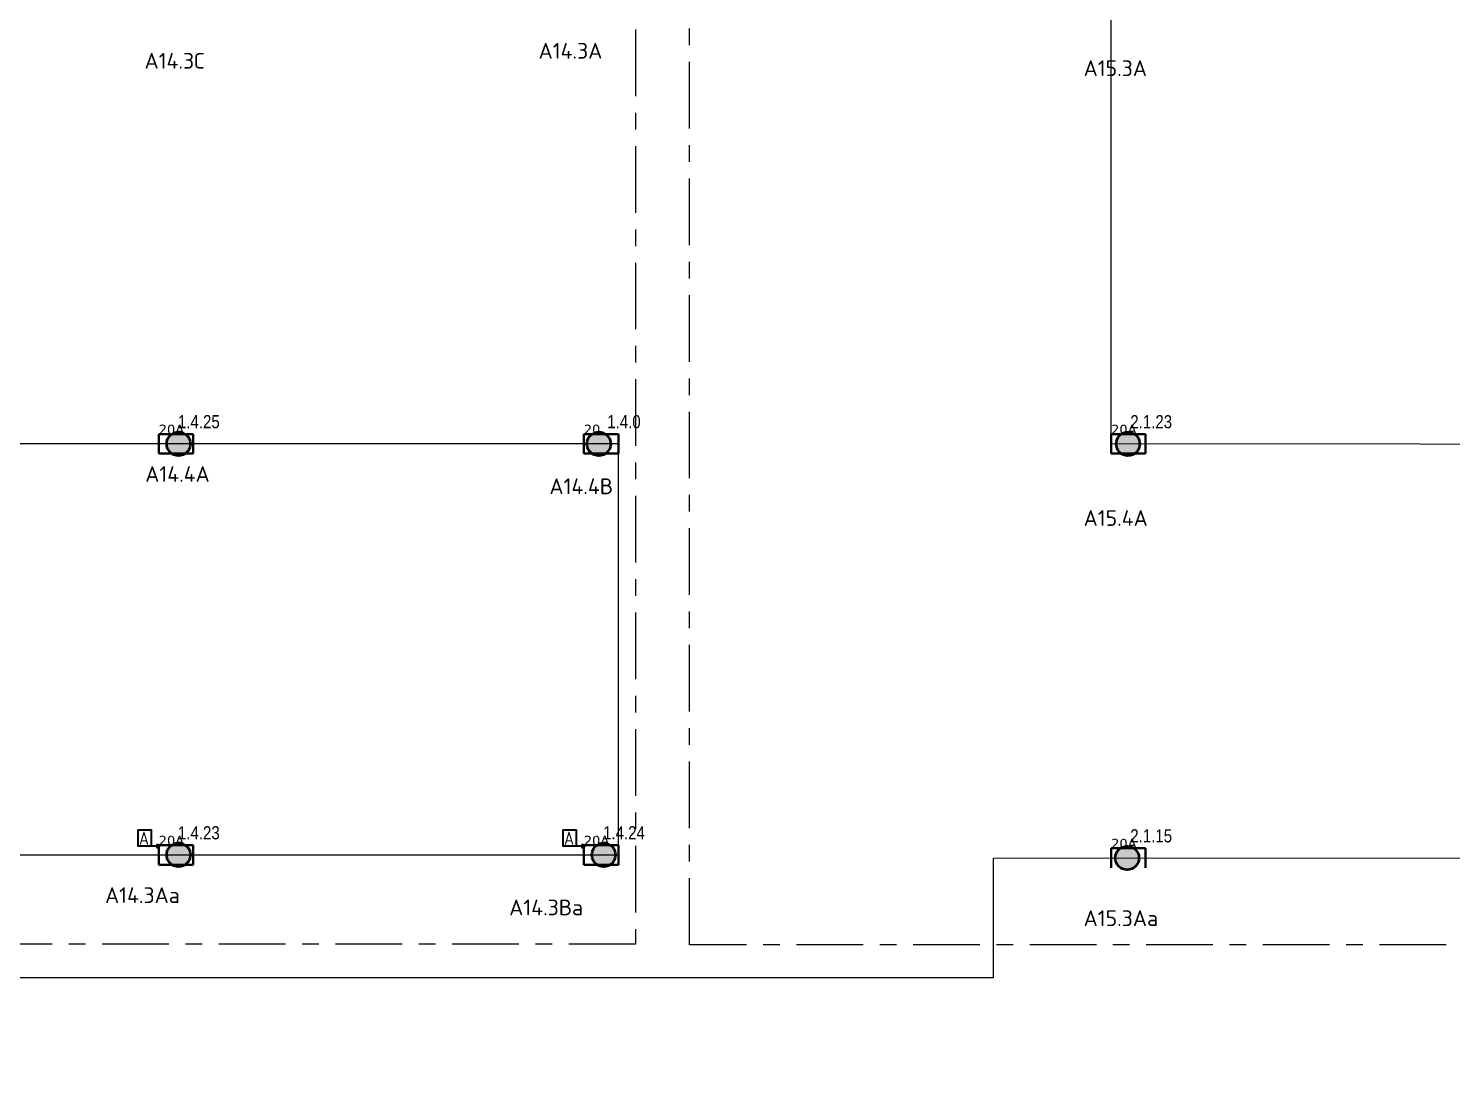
# Model space of a CAD drawing. Header units: millimetres. Extents: x -243740 to 150609, y -473655 to -165121.
# Drawn here: x -107900 to -80786, y -352787 to -333020 of the extents above; entities that cross this region are included whole.
import ezdxf
from ezdxf.enums import TextEntityAlignment as Align

# ---------------------------------------------------------------- set-up
doc = ezdxf.new("R2010")
doc.units = ezdxf.units.MM
doc.linetypes.add('HIDDEN2', pattern=[4.7625, 3.175, -1.5875])
doc.linetypes.add('Линия сетки', pattern=[22.225, 12.7, -3.175, 3.175, -3.175])
doc.layers.add('_Гр.ЩД-1А.5.9.I1.4', color=6, linetype='Continuous')
doc.layers.add('_Гр.ЩД-1А.5.9.I1.5', color=6, linetype='Continuous')
for name, color, linetype, lineweight in [('_освещение_dali', 3, 'Continuous', 50), ('DALLI', 6, 'TRAY', 30), ('Аварийное_овещение', 1, 'Continuous', 30), ('Светильники аварийные', 1, 'Continuous', 40), ('Светильники основные', 214, 'Continuous', 40)]:
    doc.layers.add(name, color=color, linetype=linetype, lineweight=lineweight)
doc.layers.add('сВЕтильники', color=7, linetype='Continuous', lineweight=40, true_color=0x600080)
doc.layers.add('ЭТО_аварийные', color=7, linetype='HIDDEN2', lineweight=40, true_color=0xfa0505)
doc.styles.add('ELine', font='txt.shx')
doc.styles.add('ISOCPEUR_1', font='isocpeur.ttf', dxfattribs={"height": 200})
doc.styles.add('ROMANS', font='romans.shx', dxfattribs={"width": 0.8})
doc.styles.get("Standard").update_dxf_attribs({"font": 'ARIALN.TTF'})
doc.styles.add('TableTextStyle', font='')
doc.styles.get('TableTextStyle').set_extended_font_data('VERDANA.TTF')
doc.linetypes.add('TRAY', pattern='A,12.119257,["_",ELine,S=4.5,R=90,X=0,Y=-1.555839],0.750382,["_",ELine,S=4.5,R=0,X=0,Y=-0.805849],1.314849,["_",ELine,S=4.5,R=0,X=0,Y=-0.805849],2.250029,["_",ELine,S=4.5,R=90,X=0,Y=-1.555839],13.565483', length=30)
doc.linetypes.add('Truba', pattern='A,3e-05,[4,MSH_7,S=1,R=0,X=0,Y=0],-3.022072', length=3.022102)

# ---------------------------------------------------------------- blocks, each defined once
blk = doc.blocks.new('авар')
at = {"layer": 'Светильники основные', "lineweight": 40}
blk.add_hatch(color=1, dxfattribs=at).paths.add_polyline_path([(32, 0, 1), (-32, 0, 1)])
at = {"layer": 'Светильники основные', "color": 1}
blk.add_line((0, 0), (132, 0), dxfattribs=at)
blk.add_lwpolyline([(132, 0), (378, 0), (378, 314), (132, 314)], close=True, dxfattribs=at)
at = {"layer": 'Светильники основные', "color": 1, "lineweight": 40}
blk.add_circle((0, 0), 31.6, dxfattribs=at)
at = {"layer": 'Светильники основные', "color": 1, "style": 'ROMANS', "width": 0.8}
blk.add_text('А', height=250, dxfattribs=at).set_placement((174, 29))
blk = doc.blocks.new('dgdg')
at = {"layer": 'Аварийное_овещение', "lineweight": 40}
for points in [[(147369, 48419, 0), (147369, 48791, 0)], [(147369, 48791, 0), (147369, 48419, 0)], [(147369, 48791, 0), (148026, 48791, 0)], [(148026, 48791, 0), (147369, 48791, 0)], [(148026, 48791, 0), (147369, 48791, 0)], [(147369, 48791, 0), (147369, 48419, 0)], [(147369, 48419, 0), (147369, 48791, 0)], [(147369, 48791, 0), (148026, 48791, 0)], [(148026, 48791, 0), (148026, 48419, 0)], [(148026, 48419, 0), (148026, 48791, 0)], [(148026, 48419, 0), (148026, 48791, 0)], [(148026, 48791, 0), (148026, 48419, 0)]]:
    blk.add_polyline3d(points, dxfattribs=at)
at = {"layer": 'сВЕтильники', "lineweight": 40}
for points in [[(129222, 56313, 0), (129222, 56685, 0)], [(129222, 56685, 0), (129222, 56313, 0)], [(129222, 56685, 0), (129879, 56685, 0)], [(129879, 56685, 0), (129222, 56685, 0)], [(129879, 56685, 0), (129222, 56685, 0)], [(129222, 56685, 0), (129222, 56313, 0)], [(129222, 56313, 0), (129222, 56685, 0)], [(129222, 56685, 0), (129879, 56685, 0)], [(129879, 56685, 0), (129879, 56313, 0)], [(129879, 56313, 0), (129879, 56685, 0)], [(129879, 56313, 0), (129879, 56685, 0)], [(129879, 56685, 0), (129879, 56313, 0)], [(137322, 56313, 0), (137322, 56685, 0)], [(137322, 56685, 0), (137322, 56313, 0)], [(137322, 56685, 0), (137979, 56685, 0)], [(137979, 56685, 0), (137322, 56685, 0)], [(137979, 56685, 0), (137322, 56685, 0)], [(137322, 56685, 0), (137322, 56313, 0)], [(137322, 56313, 0), (137322, 56685, 0)], [(137322, 56685, 0), (137979, 56685, 0)], [(137979, 56685, 0), (137979, 56313, 0)], [(137979, 56313, 0), (137979, 56685, 0)], [(137979, 56313, 0), (137979, 56685, 0)], [(137979, 56685, 0), (137979, 56313, 0)], [(147369, 56313, 0), (147369, 56685, 0)], [(147369, 56685, 0), (147369, 56313, 0)], [(147369, 56685, 0), (148026, 56685, 0)], [(148026, 56685, 0), (147369, 56685, 0)], [(148026, 56685, 0), (147369, 56685, 0)], [(147369, 56685, 0), (147369, 56313, 0)], [(147369, 56313, 0), (147369, 56685, 0)], [(147369, 56685, 0), (148026, 56685, 0)], [(148026, 56685, 0), (148026, 56313, 0)], [(148026, 56313, 0), (148026, 56685, 0)], [(148026, 56313, 0), (148026, 56685, 0)], [(148026, 56685, 0), (148026, 56313, 0)], [(129879, 56313, 0), (129222, 56313, 0)], [(129222, 56313, 0), (129879, 56313, 0)], [(129222, 56313, 0), (129879, 56313, 0)], [(129879, 56313, 0), (129222, 56313, 0)], [(137979, 56313, 0), (137322, 56313, 0)], [(137322, 56313, 0), (137979, 56313, 0)], [(137322, 56313, 0), (137979, 56313, 0)], [(137979, 56313, 0), (137322, 56313, 0)], [(148026, 56313, 0), (147369, 56313, 0)], [(147369, 56313, 0), (148026, 56313, 0)], [(147369, 56313, 0), (148026, 56313, 0)], [(148026, 56313, 0), (147369, 56313, 0)]]:
    blk.add_polyline3d(points, dxfattribs=at)
at = {"layer": 'Светильники аварийные', "lineweight": 40}
for points in [[(129222, 48478, 0), (129222, 48850, 0)], [(129222, 48850, 0), (129222, 48478, 0)], [(129222, 48850, 0), (129879, 48850, 0)], [(129879, 48850, 0), (129222, 48850, 0)], [(129879, 48850, 0), (129222, 48850, 0)], [(129222, 48850, 0), (129222, 48478, 0)], [(129222, 48478, 0), (129222, 48850, 0)], [(129222, 48850, 0), (129879, 48850, 0)], [(129879, 48850, 0), (129879, 48478, 0)], [(129879, 48478, 0), (129879, 48850, 0)], [(129879, 48478, 0), (129879, 48850, 0)], [(129879, 48850, 0), (129879, 48478, 0)], [(137322, 48478, 0), (137322, 48850, 0)], [(137322, 48850, 0), (137322, 48478, 0)], [(137322, 48850, 0), (137979, 48850, 0)], [(137979, 48850, 0), (137322, 48850, 0)], [(137979, 48850, 0), (137322, 48850, 0)], [(137322, 48850, 0), (137322, 48478, 0)], [(137322, 48478, 0), (137322, 48850, 0)], [(137322, 48850, 0), (137979, 48850, 0)], [(137979, 48850, 0), (137979, 48478, 0)], [(137979, 48478, 0), (137979, 48850, 0)], [(137979, 48478, 0), (137979, 48850, 0)], [(137979, 48850, 0), (137979, 48478, 0)], [(129879, 48478, 0), (129222, 48478, 0)], [(129222, 48478, 0), (129879, 48478, 0)], [(129222, 48478, 0), (129879, 48478, 0)], [(129879, 48478, 0), (129222, 48478, 0)], [(137979, 48478, 0), (137322, 48478, 0)], [(137322, 48478, 0), (137979, 48478, 0)], [(137322, 48478, 0), (137979, 48478, 0)], [(137979, 48478, 0), (137322, 48478, 0)]]:
    blk.add_polyline3d(points, dxfattribs=at)
at = {"layer": 'Светильники аварийные', "xscale": -1}
for p in [(129208, 48829), (137308, 48829)]:
    blk.add_blockref('авар', p, dxfattribs=at)
at = {"layer": 'Аварийное_овещение', "style": 'ISOCPEUR_1'}
blk.add_text('А15.3Аа', height=300, dxfattribs=at).set_placement((146844, 47308))
at = {"layer": 'сВЕтильники', "style": 'ISOCPEUR_1'}
for s, p in [('А14.3А', (136459, 63841, 21000)), ('А14.3С', (128951, 63650, 24000)), ('А15.3А', (146844, 63509)), ('А14.4А', (128964, 55774, 21000)), ('А14.4В', (136665, 55540, 22500)), ('А15.4А', (146844, 54935))]:
    blk.add_text(s, height=300, dxfattribs=at).set_placement(p)
at = {"layer": 'ЭТО_аварийные', "style": 'ISOCPEUR_1'}
for s, p in [('А14.3Аа', (128198, 47747)), ('А14.3Ва', (135899, 47513))]:
    blk.add_text(s, height=300, dxfattribs=at).set_placement(p)
blk = doc.blocks.new('A$Cab2378fa')
at = {"lineweight": 25}
h = blk.add_hatch(color=0, dxfattribs=at)
h.paths.add_polyline_path([(162, -157, 0.442338), (148, 178), (0, 0)])
h.paths.add_polyline_path([(-142, -170), (0, 0), (-163, 158, 0.430096)])
at = {"lineweight": 25, "true_color": 0xfff5f5}
h = blk.add_hatch(color=7, dxfattribs=at)
h.dxf.hatch_style = 1
h.paths.add_polyline_path([(0, 0), (-142, -170, 0.174923), (3, -222, 0.197808), (162, -157)])
h.paths.add_polyline_path([(-163, 158), (0, 0), (148, 178, 0.175398), (3, 230, 0.209014)])
blk.add_circle((3, 4), 226)

msp = doc.modelspace()

# ---------------------------------------------------------------- linework, layer by layer
at = {"layer": '_Гр.ЩД-1А.5.9.I1.4', "ltscale": 100}
msp.add_lwpolyline([(-149802, -393665), (-149801, -348774), (-96661, -348774), (-96661, -340938), (-145918, -340938), (-145918, -332519), (-96661, -332519), (-96661, -324721), (-145918, -324721), (-145918, -316703), (-96661, -316703)], dxfattribs=at)
at = {"layer": '_Гр.ЩД-1А.5.9.I1.5', "ltscale": 100}
msp.add_lwpolyline([(-149952, -393665), (-149952, -351110), (-89512, -351110), (-89512, -348832), (-46111, -348823), (-46111, -340983), (-87271, -340939), (-87271, -332492), (-46111, -332492), (-46111, -324690), (-87271, -324690), (-87271, -316681), (-46111, -316703)], dxfattribs=at)
at = {"layer": 'DALLI', "color": 0, "linetype": 'Линия сетки', "lineweight": -3, "ltscale": 100}
for points in [[(-147106, -315260), (-96336, -315260), (-96336, -350474), (-147106, -350474)], [(-95308, -315260), (-45326, -315260), (-45326, -350485), (-95308, -350485)]]:
    msp.add_lwpolyline(points, close=True, dxfattribs=at)

# ---------------------------------------------------------------- block references
at = {"layer": '_освещение_dali', "color": 1, "ltscale": 100}
for p in [(-105043, -340942), (-86954, -340943), (-105043, -348777), (-96943, -348777), (-86970, -348836)]:
    msp.add_blockref('A$Cab2378fa', p, dxfattribs=at)
at = {"layer": '_освещение_dali', "color": 5, "ltscale": 100}
msp.add_blockref('A$Cab2378fa', (-97036, -340942), dxfattribs=at)
at = {"layer": 'Defpoints', "linetype": 'Truba'}
msp.add_blockref('dgdg', (-234640, -397437), dxfattribs=at)

# ---------------------------------------------------------------- texts
at = {"layer": '_Гр.ЩД-1А.5.9.I1.4', "ltscale": 100}
for s, p in [('1.4.25', (-104654, -340715)), ('1.4.0', (-96554, -340715)), ('1.4.23', (-104654, -348551)), ('1.4.24', (-96554, -348551))]:
    msp.add_text(s, height=250, dxfattribs=at).set_placement(p, align=Align.BOTTOM_CENTER)
at = {"layer": '_Гр.ЩД-1А.5.9.I1.5', "ltscale": 100}
for s, p in [('2.1.23', (-86508, -340716)), ('2.1.15', (-86508, -348609))]:
    msp.add_text(s, height=250, dxfattribs=at).set_placement(p, align=Align.BOTTOM_CENTER)
at = {"layer": '_освещение_dali', "color": 21, "true_color": 0xfda8a7, "style": 'TableTextStyle'}
for s, p in [('20А', (-105418, -340752)), ('20', (-97318, -340752)), ('20А', (-105418, -348588)), ('20А', (-97318, -348588))]:
    msp.add_text(s, height=180, dxfattribs=at).set_placement(p)
at = {"layer": '_освещение_dali', "color": 31, "true_color": 0xfeb79c, "style": 'TableTextStyle'}
for p in [(-87271, -340753), (-87271, -348646)]:
    msp.add_text('20А', height=180, dxfattribs=at).set_placement(p)

doc.saveas('drawing.dxf')
